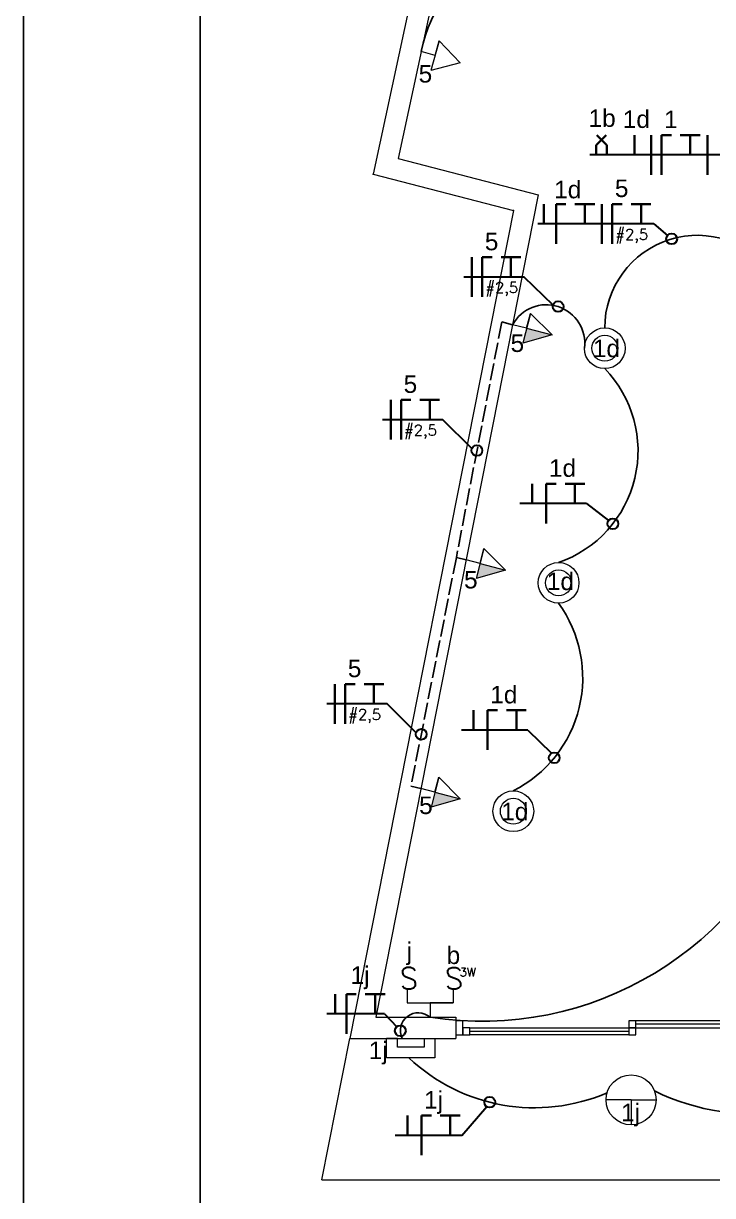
# Model space of a CAD drawing. Header units: millimetres. Extents: x 18652 to 51407, y 18252 to 30404.
# Drawn here: x 31086 to 31574, y 19751 to 20580 of the extents above; entities that cross this region are included whole.
import ezdxf

# ---------------------------------------------------------------- set-up
doc = ezdxf.new("R2010")
doc.units = ezdxf.units.MM
doc.linetypes.add('ACAD_ISO02W100', pattern=[15, 12, -3])
for name, color, linetype, lineweight in [('ARQ09252C', 252, 'Continuous', 9), ('EJEL05130C', 130, 'Continuous', 30), ('EJEL0550C', 50, 'Continuous', 35), ('EJEL0580C', 80, 'Continuous', 9), ('EJEL25170C', 170, 'Continuous', 25), ('EJEL3040C', 40, 'Continuous', 9), ('EJELFORMATO', 170, 'Continuous', 25)]:
    doc.layers.add(name, color=color, linetype=linetype, lineweight=lineweight)
doc.styles.add('ROMANSI', font='RomanS')
doc.styles.add('SR60', font='simplex', dxfattribs={"height": 0.15})
doc.styles.add('SR80', font='SIMPLEX', dxfattribs={"height": 0.1})
doc.styles.get("Standard").update_dxf_attribs({"font": 'arial.ttf'})

# ---------------------------------------------------------------- blocks, each defined once
blk = doc.blocks.new('YTFTYF')
at = {"layer": 'EJEL0580C'}
for radius in [5.5, 3.5]:
    blk.add_circle((0, 0), radius, dxfattribs=at)
blk = doc.blocks.new('A$C30B02EAA')
at = {"layer": 'EJEL0580C'}
h = blk.add_hatch(color=256, dxfattribs=at)
h.dxf.hatch_style = 1
h.paths.add_polyline_path([(0, 0), (0, -16.9), (28.7, 0)])
for p, q in [((0, 0), (0, 16.9)), ((0, 16.9), (0, -16.9)), ((0, 16.9), (28.7, 0)), ((0, 0), (-15.9, 0)), ((28.7, 0), (0, -16.9)), ((0, 0), (28.7, 0))]:
    blk.add_line(p, q, dxfattribs=at)
blk = doc.blocks.new('A$C358D43A7')
at = {"layer": 'EJEL0580C'}
for p, q in [((0, 0), (0, 16.9)), ((0, 16.9), (0, -16.9)), ((0, 16.9), (28.7, 0)), ((0, 0), (-15.9, 0)), ((28.7, 0), (0, -16.9))]:
    blk.add_line(p, q, dxfattribs=at)
blk = doc.blocks.new('arandext')
at = {"layer": 'EJEL0580C', "linetype": 'Continuous'}
for p, q in [((0, 10.02), (0, 18.02)), ((0, -10.02), (0, 10.02)), ((0, -10.02), (0, -18.02))]:
    blk.add_line(p, q, dxfattribs=at)
blk.add_lwpolyline([(0, 18.02), (14.46, 18.02), (14.46, -18.02), (0, -18.02)], dxfattribs=at)
at = {"layer": 'EJEL0580C'}
blk.add_lwpolyline([(0, 10.02), (6.46, 10.02), (6.46, -10.02), (0, -10.02)], dxfattribs=at)
blk = doc.blocks.new('A$C71E37391')
at = {"layer": 'EJEL0550C', "ltscale": 0.015}
for p, q in [((7.02, 14.03), (-7.02, 14.03)), ((0, 0), (0, 14.03))]:
    blk.add_line(p, q, dxfattribs=at)
blk = doc.blocks.new('A$C1116134A')
at = {"layer": 'EJEL0550C', "ltscale": 0.015}
for p, q in [((0, -14.03), (0, 14.03)), ((0, 14.03), (7.02, 14.03))]:
    blk.add_line(p, q, dxfattribs=at)
blk = doc.blocks.new('2+23w')
at = {"layer": 'EJEL0580C'}
for p, q in [((11427.98, 26367.07), (11427.98, 26357.52)), ((11460.53, 26367.07), (11460.53, 26357.52)), ((11427.98, 26357.52), (11460.53, 26357.52)), ((11460.53, 26357.52), (11444.26, 26357.52)), ((11444.26, 26357.52), (11444.26, 26349.6)), ((11444.26, 26349.6), (11444.26, 26347.22))]:
    blk.add_line(p, q, dxfattribs=at)
for s, height, style, p in [('S', 15.24, 'SR80', (11422.67, 26367.07)), ('S', 15.24, 'SR80', (11454.57, 26367.06)), ('3W', 6.094, 'SR60', (11465.1, 26376.14))]:
    blk.add_text(s, height=height, dxfattribs=dict(at, style=style)).set_placement(p)
blk = doc.blocks.new('A$C33D512FD')
at = {"layer": 'EJEL0550C', "ltscale": 0.015}
for p, q in [((-3.76, 7), (3.26, 14.02)), ((3.76, 7), (-3.26, 14.02)), ((-3.76, -0.01), (-3.76, 7)), ((3.76, -0.01), (3.76, 7))]:
    blk.add_line(p, q, dxfattribs=at)
blk = doc.blocks.new('TYFYTFTY')
at = {"layer": 'EJEL0580C'}
for q in [(-208.3, 0), (208.3, 0), (0, -208.3)]:
    blk.add_line((0, 0), q, dxfattribs=at)
blk.add_circle((0, 0), 208.3, dxfattribs=at)

msp = doc.modelspace()

# ---------------------------------------------------------------- linework, layer by layer
at = {"layer": 'ARQ09252C'}
for p, q in [((31423.93, 20895.37), (31333.49, 20473.61)), ((31438.58, 20892.13), (31351.18, 20484.53)), ((31351.18, 20484.53), (31450.34, 20458.91)), ((31333.49, 20473.61), (31432.88, 20447.93)), ((31450.34, 20458.91), (31335.3, 19877.07)), ((31432.88, 20447.93), (31317.04, 19862.07)), ((31335.3, 19877.07), (31391.92, 19877.07)), ((31391.92, 19877.07), (31391.92, 19862.07)), ((31396.92, 19874.57), (31391.92, 19874.57)), ((31391.92, 19874.57), (31391.92, 19864.57)), ((31396.92, 19864.57), (31396.92, 19874.57)), ((31401.92, 19869.57), (31396.92, 19869.57)), ((31396.92, 19869.57), (31396.92, 19864.57)), ((31401.92, 19864.57), (31401.92, 19869.57)), ((31401.92, 19869.57), (31514.42, 19869.57)), ((31519.42, 19874.57), (31514.42, 19874.57)), ((31514.42, 19874.57), (31514.42, 19869.57)), ((31514.42, 19869.57), (31519.42, 19869.57)), ((31519.42, 19869.57), (31514.42, 19869.57)), ((31514.42, 19869.57), (31514.42, 19864.57)), ((31519.42, 19869.57), (31519.42, 19874.57)), ((31631.92, 19874.57), (31519.42, 19874.57)), ((31631.92, 19872.07), (31519.42, 19872.07)), ((31519.42, 19864.57), (31519.42, 19869.57)), ((31519.42, 19869.57), (31631.92, 19869.57)), ((31317.04, 19862.07), (31391.92, 19862.07)), ((31391.92, 19864.57), (31396.92, 19864.57)), ((31396.92, 19864.57), (31401.92, 19864.57)), ((31514.42, 19867.07), (31401.92, 19867.07)), ((31514.42, 19864.57), (31401.92, 19864.57)), ((31514.42, 19864.57), (31519.42, 19864.57))]:
    msp.add_line(p, q, dxfattribs=at)
at = {"layer": 'ARQ09252C', "ltscale": 15}
for q in [(31317.04, 19862.07), (32118.55, 19762.07)]:
    msp.add_line((31297.27, 19762.07), q, dxfattribs=at)
at = {"layer": 'ARQ09252C'}
for p in [(31333.49, 20473.61, 111382), (31432.88, 20447.93, 111377)]:
    msp.add_point(p, dxfattribs=at)
at = {"layer": 'EJEL05130C', "ltscale": 0.2}
for p, q in [((31651.57, 20487.14), (31486.78, 20487.14)), ((31532.01, 20438.37), (31449.95, 20438.37)), ((31532.01, 20438.37), (31541.82, 20430.15)), ((31440.26, 20400.74), (31397.65, 20400.74)), ((31460.77, 20380.92), (31440.26, 20400.74)), ((31382.79, 20299.84), (31340.18, 20299.84)), ((31403.43, 20279.44), (31382.79, 20299.84)), ((31484.52, 20240.46), (31437.39, 20240.46)), ((31484.52, 20240.46), (31500.12, 20228.53)), ((31343.3, 20098.73), (31300.69, 20098.73)), ((31363.91, 20078.32), (31343.3, 20098.73)), ((31443.03, 20080.2), (31395.91, 20080.2)), ((31443.03, 20080.2), (31459.62, 20063.83)), ((31341.47, 19879.48), (31300.72, 19879.48)), ((31341.47, 19879.48), (31350.14, 19870.3)), ((31396.22, 19793.49), (31413.82, 19813.82)), ((31396.22, 19793.49), (31349.09, 19793.49))]:
    msp.add_line(p, q, dxfattribs=at)
at = {"layer": 'EJEL05130C', "ltscale": 0.001}
for centre in [(31544.73, 20427.71), (31464.41, 20379.84), (31406.93, 20277.98), (31503.13, 20226.22), (31367.55, 20077.24), (31461.65, 20060.62), (31352.75, 19867.54), (31415.98, 19816.94)]:
    msp.add_circle(centre, 3.8, dxfattribs=at)
at = {"layer": 'EJEL0550C', "ltscale": 0.015}
for p, q in [((31518.49, 20487.14), (31518.49, 20501.17)), ((31530.2, 20473.11), (31530.2, 20501.17)), ((31570.01, 20473.11), (31570.01, 20501.17)), ((31454.24, 20438.37), (31454.24, 20452.4)), ((31495.42, 20424.34), (31495.42, 20452.4)), ((31403.4, 20386.7), (31403.4, 20414.77)), ((31345.92, 20285.81), (31345.92, 20313.87)), ((31446.03, 20240.46), (31446.03, 20254.49)), ((31306.44, 20084.7), (31306.44, 20112.76)), ((31404.54, 20080.2), (31404.54, 20094.23)), ((31306.67, 19879.48), (31306.67, 19893.51)), ((31357.73, 19793.49), (31357.73, 19807.52))]:
    msp.add_line(p, q, dxfattribs=at)
at = {"layer": 'EJEL25170C', "linetype": 'ACAD_ISO02W100'}
for p, q in [((31424.46, 20369.04), (31392.4, 20202.44)), ((31432.17, 20367.04), (31424.46, 20369.04)), ((31392.4, 20202.44), (31360.28, 20040.62)), ((31392.4, 20202.44), (31399.28, 20200.66)), ((31399.28, 20200.66), (31392.4, 20202.44)), ((31360.28, 20040.62), (31367.28, 20038.81))]:
    msp.add_line(p, q, dxfattribs=at)
at = {"layer": 'EJEL25170C'}
for centre, radius, start, end in [((31468.71, 20539.81), 103.34, 64.10982, 168.56025), ((31562.89, 20364.77), 65.51, 34.7077, 180.00655), ((31456.02, 20353.97), 27.19, 352.34388, 151.27275), ((31437.3, 20277.78), 83.62, 289.14253, 44.0685), ((31391.96, 20117.29), 89.82, 296.95092, 35.90042), ((31410.25, 20111.26), 237.02, 261.15174, 341.06734), ((31365.43, 19867.54), 12.68, 48.72311, 205.55149), ((31601.66, 19965.79), 156.9, 243.8501, 315.19119), ((31447.62, 19942.35), 129.34, 226.60841, 293.411)]:
    msp.add_arc(centre, radius, start, end, dxfattribs=at)
at = {"layer": 'EJELFORMATO', "color": 7}
msp.add_lwpolyline([(31086.06, 18252.04), (35291.06, 18252.04), (35291.06, 21222.04), (31086.06, 21222.04)], close=True, dxfattribs=at)
at = {"layer": 'EJELFORMATO'}
msp.add_lwpolyline([(35241.06, 18302.04), (35241.06, 21172.04), (31211.06, 21172.04), (31211.06, 18302.04)], close=True, dxfattribs=at)

# ---------------------------------------------------------------- block references
at = {"layer": 'EJEL0550C'}
for name, p in [('A$C33D512FD', (31495.02, 20487.15)), ('A$C1116134A', (31537.49, 20487.14)), ('A$C71E37391', (31557.82, 20487.14)), ('A$C1116134A', (31462.89, 20438.37)), ('A$C71E37391', (31483.22, 20438.37)), ('A$C1116134A', (31502.71, 20438.37)), ('A$C71E37391', (31523.04, 20438.37)), ('A$C1116134A', (31410.69, 20400.74)), ('A$C71E37391', (31431.02, 20400.74)), ('A$C1116134A', (31353.21, 20299.84)), ('A$C71E37391', (31373.54, 20299.84)), ('A$C1116134A', (31455.99, 20240.46)), ('A$C71E37391', (31476.32, 20240.46)), ('A$C1116134A', (31313.73, 20098.73)), ('A$C71E37391', (31334.06, 20098.73)), ('A$C1116134A', (31414.51, 20080.2)), ('A$C71E37391', (31434.84, 20080.2)), ('A$C1116134A', (31314.58, 19879.48)), ('A$C71E37391', (31334.91, 19879.48)), ('A$C1116134A', (31367.69, 19793.49)), ('A$C71E37391', (31388.02, 19793.49))]:
    msp.add_blockref(name, p, dxfattribs=at)
at = {"layer": 'EJEL0580C'}
for name, p, xscale, yscale, zscale, rotation in [('A$C358D43A7', (31377.27, 20557.47), 0.645886, 0.645886, 0.645886, 343.9265758463952), ('A$C30B02EAA', (31442.1, 20364.48), 0.645886, 0.645886, 0.645886, 345.5091390649404), ('A$C30B02EAA', (31409.2, 20198.1), 0.645886, 0.645886, 0.645886, 345.5091390649404), ('A$C30B02EAA', (31377.2, 20036.25), 0.645886, 0.645886, 0.645886, 345.5091390649404), ('arandext', (31360.13, 19862.07), 0.9475441421562776, 0.9475441421562776, 0.9475441421562776, 270)]:
    msp.add_blockref(name, p, dxfattribs=dict(at, xscale=xscale, yscale=yscale, zscale=zscale, rotation=rotation))
at = {"layer": 'EJEL25170C'}
msp.add_blockref('2+23w', (19929.53, -6470.15), dxfattribs=at)
at = {"layer": 'EJEL3040C'}
for name, p, xscale, yscale, zscale in [('YTFTYF', (31497.38, 20350.35), 2.620092945113218, 2.620092945113218, 2.620092945113218), ('YTFTYF', (31464.72, 20184.37), 2.620092945113218, 2.620092945113218, 2.620092945113218), ('YTFTYF', (31432.67, 20022.81), 2.620092945113218, 2.620092945113218, 2.620092945113218), ('TYFYTFTY', (31515.98, 19818.61), 0.08498500000000002, 0.08498500000000002, 0.08498500000000002)]:
    msp.add_blockref(name, p, dxfattribs=dict(at, xscale=xscale, yscale=yscale, zscale=zscale))

# ---------------------------------------------------------------- texts
at = {"layer": 'EJEL05130C', "attachment_point": 1}
for s, insert, char_height in [('5', (31365.67, 20550.71), 12.38), ('1b', (31485.88, 20519.35), 12.384), ('1d', (31510.11, 20518.62), 12.384), ('1', (31539.33, 20518.46), 12.38), ('1d', (31461.54, 20468.83), 12.384), ('5', (31504.55, 20469.7), 12.38), ('5', (31412.53, 20432.06), 12.38), ('5', (31430.74, 20360.13), 12.38), ('1d', (31488.93, 20356.46), 12.384), ('5', (31355.06, 20331.17), 12.38), ('1d', (31457.84, 20271.79), 12.384), ('5', (31397.8, 20192.8), 12.38), ('1d', (31456.37, 20191.68), 12.384), ('5', (31315.57, 20130.05), 12.38), ('1d', (31416.35, 20111.52), 12.384), ('5', (31366.01, 20033.2), 12.38), ('1d', (31424.08, 20028.78), 12.384), ('j', (31357.16, 19930.09), 12.38), ('b', (31385.48, 19927.11), 12.38), ('1j', (31317.52, 19913.03), 12.384), ('1j', (31330.38, 19859.81), 12.384), ('1j', (31369.54, 19824.81), 12.384), ('1j', (31508.89, 19815.94), 12.384)]:
    msp.add_mtext_dynamic_manual_height_columns(s, width=64.9923, gutter_width=61.92, heights=[0], dxfattribs=dict(at, insert=insert, char_height=char_height))
at = {"layer": 'EJEL3040C', "style": 'ROMANSI'}
for p in [(31504.86, 20427.09), (31412.84, 20389.46), (31355.37, 20288.56), (31315.88, 20087.45)]:
    msp.add_text('#2,5', height=7.629, dxfattribs=at).set_placement(p)

doc.saveas('drawing.dxf')
